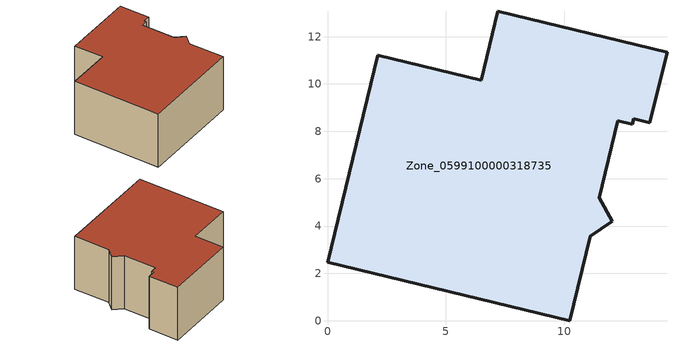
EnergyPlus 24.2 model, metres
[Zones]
Zone_0599100000318735
 floor ground (C_G): 11.09,3.56 10.23,0 0,2.46 2.12,11.22 6.49,10.15 7.19,13.07 14.34,11.35 13.62,8.37 12.94,8.53 12.86,8.3 12.27,8.44 11.48,5.19 12.02,4.2 z0
 wall outside (C_F): 10.23,0 11.09,3.56 12.02,4.2 11.48,5.19 12.27,8.44 12.86,8.3 12.94,8.53 13.62,8.37 14.34,11.35 7.19,13.07 6.49,10.15 2.12,11.22 0,2.46 10.23,0 z0:5.83
 roof outside (C_R): 12.27,8.44 12.86,8.3 12.94,8.53 13.62,8.37 14.34,11.35 7.19,13.07 6.49,10.15 2.12,11.22 0,2.46 10.23,0 11.09,3.56 12.02,4.2 11.48,5.19 z5.83
[BUILDING]
Pand.0599100000318735: North Axis=0; Terrain=City; Loads Convergence Tolerance Value=0.04; Temperature Convergence Tolerance Value=0.4; Solar Distribution=FullExterior; Maximum Number of Warmup Days=25; Minimum Number of Warmup Days=1
[Site:Location]
Rotterdam.The.Hague.AP_ZH_NLD Design_Conditions: Latitude=51.96; Longitude=4.45; Time Zone=1; Elevation=-4.5
[SITE:GROUNDTEMPERATURE:BUILDINGSURFACE]
18, 18, 18, 18, 18, 18, 18, 18, 18, 18, 18, 18
[MATERIAL] Thermal Absorptance=0.9; Solar Absorptance=0.7; Visible Absorptance=0.7
Name | Roughness | Thickness | Conductivity | Density | Specific Heat
G.D.1992-2005 | MediumSmooth | 0.15 | 0.06 | 540 | 1210
F.D.1992-2005 | Rough | 0.3 | 0.12 | 1920 | 840
R.D.1992-2005 | MediumRough | 0.2 | 0.08 | 1500 | 1000
[CONSTRUCTION]
C_G: G.D.1992-2005
C_F: F.D.1992-2005
C_R: R.D.1992-2005
[ZONE]
Zone_0599100000318735: Type=1; Multiplier=1; Ceiling Height=Autocalculate; Volume=Autocalculate; Floor Area=autocalculate; Part of Total Floor Area=Yes
[ZONEINFILTRATION:DESIGNFLOWRATE]
Infil_Zone_0599100000318735: Zone or ZoneList or Space or SpaceList=Zone_0599100000318735; Schedule=AlwaysOn; Design Flow Rate Calculation Method=Flow/Area; Flow Rate per Floor Area=0.0021; Constant Term Coefficient=1; Temperature Term Coefficient=0; Velocity Term Coefficient=0; Velocity Squared Term Coefficient=0
[HVACTEMPLATE:ZONE:IDEALLOADSAIRSYSTEM]
Zone_0599100000318735: Maximum Heating Supply Air Temperature=50; Minimum Cooling Supply Air Temperature=13; Maximum Heating Supply Air Humidity Ratio=0.0156; Minimum Cooling Supply Air Humidity Ratio=0.0077; Heating Limit=NoLimit; Cooling Limit=NoLimit; Dehumidification Control Type=ConstantSensibleHeatRatio; Cooling Sensible Heat Ratio=0.7; Dehumidification Setpoint=60; Humidification Control Type=None; Humidification Setpoint=30; Outdoor Air Method=None; Outdoor Air Flow Rate per Person=0.00944; Outdoor Air Flow Rate per Zone Floor Area=0; Outdoor Air Flow Rate per Zone=0; Demand Controlled Ventilation Type=None; Outdoor Air Economizer Type=NoEconomizer; Heat Recovery Type=None; Sensible Heat Recovery Effectiveness=0.7; Latent Heat Recovery Effectiveness=0.65
[ZONECONTROL:THERMOSTAT]
ThermostatControl_Zone_0599100000318735: Zone or ZoneList=Zone_0599100000318735; Control Type Schedule=DualSetpointControlType; Control 1=Thermostat_Zone_0599100000318735; Temperature Difference Between Cutout And Setpoint=0
[THERMOSTATSETPOINT:DUALSETPOINT]
Thermostat_Zone_0599100000318735: Heating Setpoint Temperature Schedule=HeatingSetpoint_Zone_0599100000318735; Cooling Setpoint Temperature Schedule=CoolingSetpoint_Zone_0599100000318735
[SCHEDULE:COMPACT]
HeatingSetpoint_Zone_0599100000318735: Through: 12/31, For: AllDays, Until: 24:00, 21
CoolingSetpoint_Zone_0599100000318735: Through: 12/31, For: AllDays, Until: 24:00, 24
DualSetpointControlType: Through: 12/31, For: AllDays, Until: 24:00, 4
AlwaysOn: Through: 12/31, For: AllDays, Until: 24:00, 1
